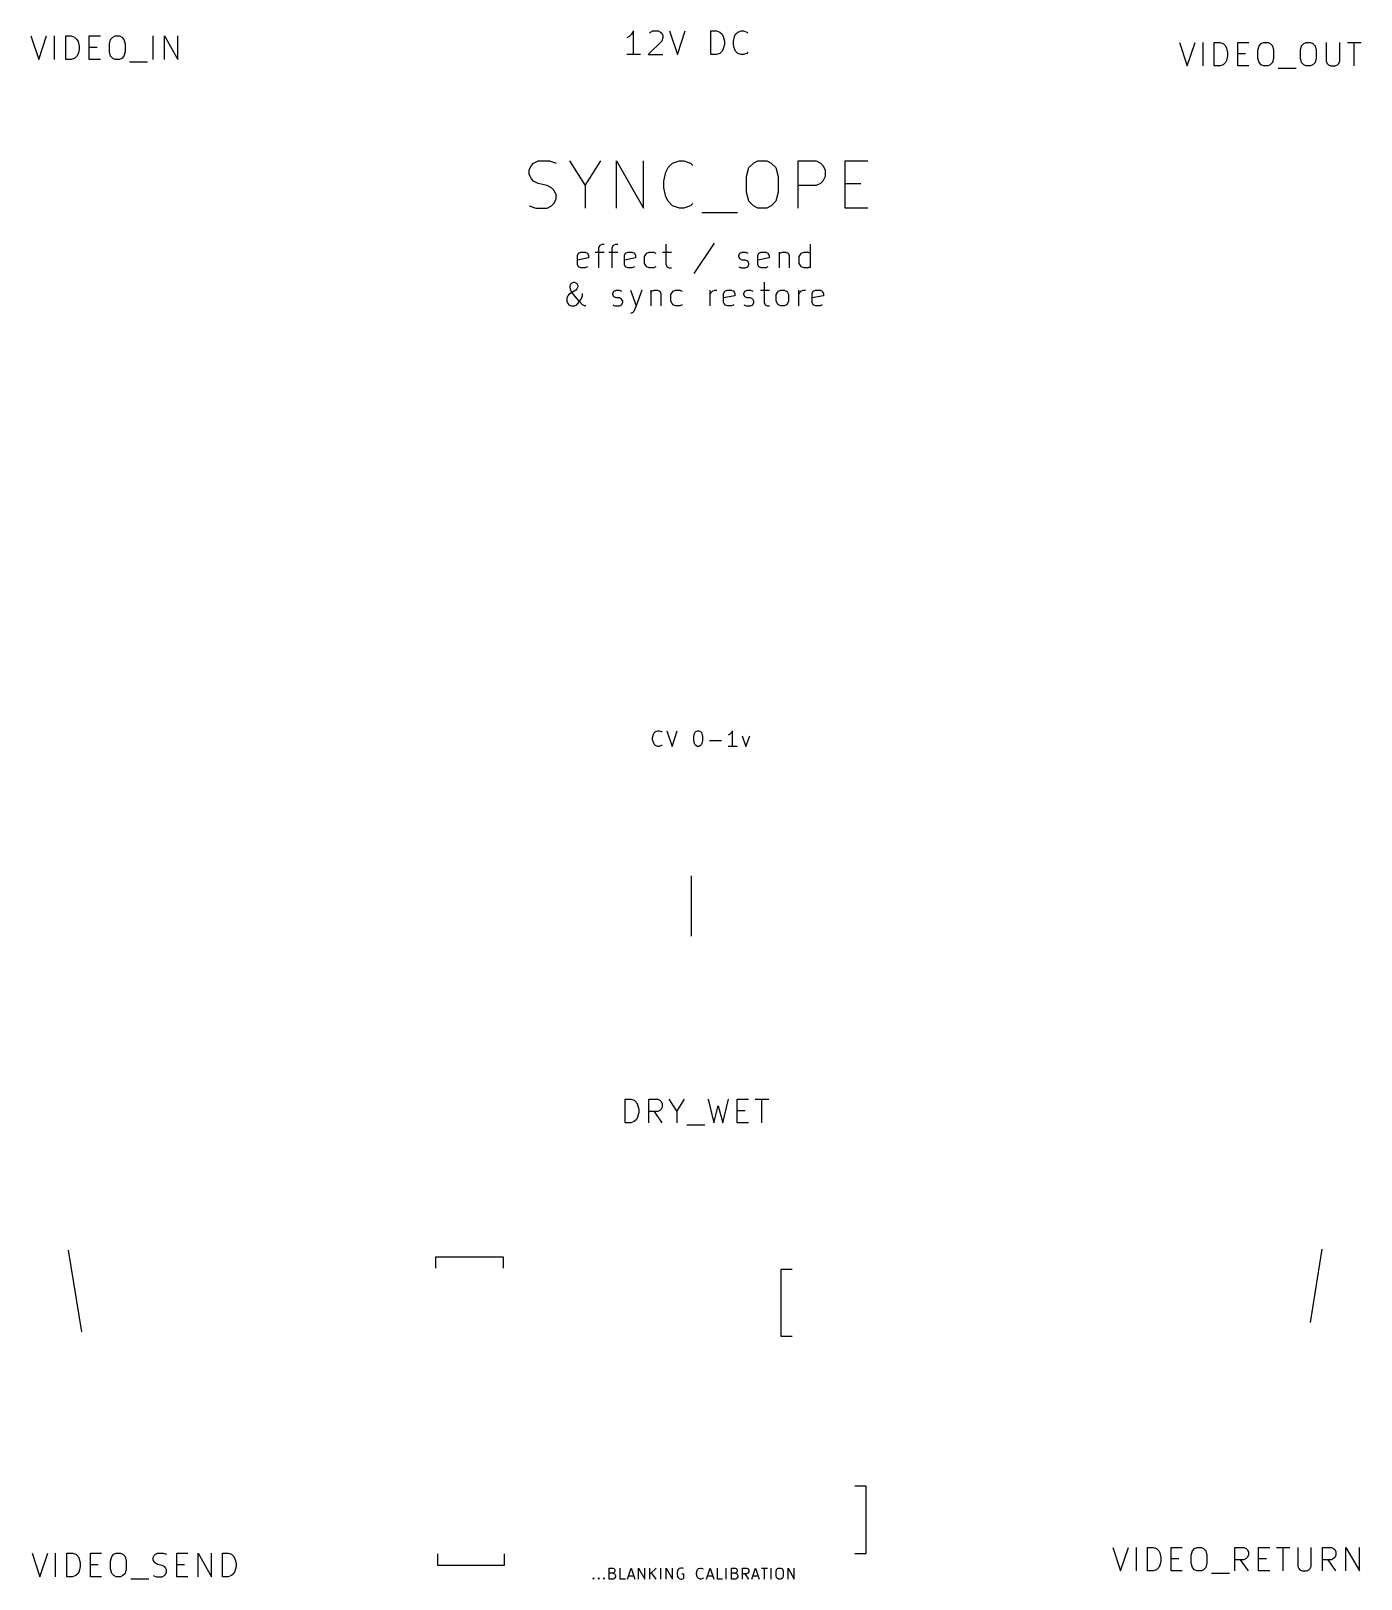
# Model space of a CAD drawing. Header units: centimetres. Extents: x 0.77 to 9.25, y 0.07 to 9.93.
import ezdxf

# ---------------------------------------------------------------- set-up
doc = ezdxf.new("R2010")
doc.units = ezdxf.units.CM
doc.layers.get('0').update_dxf_attribs({"linetype": 'CONTINUOUS'})

msp = doc.modelspace()

# ---------------------------------------------------------------- linework, layer by layer
at = {"color": 7}
for points in [[(0.773929, 9.895163), (0.823929, 9.745163), (0.873929, 9.895163)], [(0.923929, 9.745163), (0.923929, 9.895163)], [(1.216786, 9.745163), (1.145357, 9.745163), (1.145357, 9.895163), (1.216786, 9.895163)], [(1.5525, 9.745163), (1.5525, 9.895163)], [(1.623929, 9.745163), (1.623929, 9.895163), (1.709643, 9.745163), (1.709643, 9.895163)], [(4.614643, 9.777163), (4.614643, 9.927163), (4.600357, 9.905734), (4.586071, 9.891449), (4.571786, 9.884306)], [(4.714643, 9.912877), (4.721786, 9.92002), (4.736071, 9.927163), (4.771786, 9.927163), (4.786071, 9.92002), (4.793214, 9.912877), (4.800357, 9.898592), (4.800357, 9.884306), (4.793214, 9.862877), (4.7075, 9.777163), (4.800357, 9.777163)], [(4.843214, 9.927163), (4.893214, 9.777163), (4.943214, 9.927163)], [(5.343214, 9.791449), (5.336071, 9.784306), (5.314643, 9.777163), (5.300357, 9.777163), (5.278929, 9.784306), (5.264643, 9.798592), (5.2575, 9.812877), (5.250357, 9.841449), (5.250357, 9.862877), (5.2575, 9.891449), (5.264643, 9.905734), (5.278929, 9.92002), (5.300357, 9.927163), (5.314643, 9.927163), (5.336071, 9.92002), (5.343214, 9.912877)], [(1.145357, 9.823734), (1.195357, 9.823734)], [(4.6575, 9.777163), (4.571786, 9.777163)], [(8.092929, 9.854163), (8.142929, 9.704163), (8.192929, 9.854163)], [(8.242929, 9.704163), (8.242929, 9.854163)], [(8.535786, 9.704163), (8.464357, 9.704163), (8.464357, 9.854163), (8.535786, 9.854163)], [(8.464357, 9.782734), (8.514357, 9.782734)], [(9.028643, 9.854163), (9.028643, 9.732734), (9.035786, 9.718449), (9.042929, 9.711306), (9.057214, 9.704163), (9.085786, 9.704163), (9.100071, 9.711306), (9.107214, 9.718449), (9.114357, 9.732734), (9.114357, 9.854163)], [(9.164357, 9.854163), (9.250071, 9.854163)], [(9.207214, 9.704163), (9.207214, 9.854163)], [(1.4025, 9.730877), (1.516786, 9.730877)], [(8.7215, 9.689877), (8.835786, 9.689877)], [(3.948929, 8.813592), (3.991786, 8.799306), (4.063214, 8.799306), (4.091786, 8.813592), (4.106071, 8.827877), (4.120357, 8.856449), (4.120357, 8.88502), (4.106071, 8.913592), (4.091786, 8.927877), (4.063214, 8.942163), (4.006071, 8.956449), (3.9775, 8.970734), (3.963214, 8.98502), (3.948929, 9.013592), (3.948929, 9.042163), (3.963214, 9.070734), (3.9775, 9.08502), (4.006071, 9.099306), (4.0775, 9.099306), (4.120357, 9.08502)], [(4.206071, 9.099306), (4.306071, 8.942163), (4.406071, 9.099306)], [(4.506071, 8.799306), (4.506071, 9.099306), (4.6775, 8.799306), (4.6775, 9.099306)], [(4.991786, 8.827877), (4.9775, 8.813592), (4.934643, 8.799306), (4.906071, 8.799306), (4.863214, 8.813592), (4.834643, 8.842163), (4.820357, 8.870734), (4.806071, 8.927877), (4.806071, 8.970734), (4.820357, 9.027877), (4.834643, 9.056449), (4.863214, 9.08502), (4.906071, 9.099306), (4.934643, 9.099306), (4.9775, 9.08502), (4.991786, 9.070734)], [(5.663214, 8.799306), (5.663214, 9.099306), (5.7775, 9.099306), (5.806071, 9.08502), (5.820357, 9.070734), (5.834643, 9.042163), (5.834643, 8.999306), (5.820357, 8.970734), (5.806071, 8.956449), (5.7775, 8.942163), (5.663214, 8.942163)], [(6.106071, 8.799306), (5.963214, 8.799306), (5.963214, 9.099306), (6.106071, 9.099306)], [(4.306071, 8.942163), (4.306071, 8.799306)], [(5.963214, 8.956449), (6.063214, 8.956449)], [(5.048929, 8.770734), (5.2775, 8.770734)], [(4.320357, 8.425056), (4.306071, 8.417913), (4.2775, 8.417913), (4.263214, 8.425056), (4.256071, 8.439342), (4.256071, 8.496484), (4.263214, 8.51077), (4.2775, 8.517913), (4.306071, 8.517913), (4.320357, 8.51077), (4.3275, 8.496484), (4.3275, 8.482199), (4.256071, 8.467913)], [(4.370357, 8.517913), (4.4275, 8.517913)], [(4.391786, 8.417913), (4.391786, 8.546484), (4.398929, 8.56077), (4.413214, 8.567913), (4.4275, 8.567913)], [(4.456071, 8.517913), (4.513214, 8.517913)], [(4.4775, 8.417913), (4.4775, 8.546484), (4.484643, 8.56077), (4.498929, 8.567913), (4.513214, 8.567913)], [(4.620357, 8.425056), (4.606071, 8.417913), (4.5775, 8.417913), (4.563214, 8.425056), (4.556071, 8.439342), (4.556071, 8.496484), (4.563214, 8.51077), (4.5775, 8.517913), (4.606071, 8.517913), (4.620357, 8.51077), (4.6275, 8.496484), (4.6275, 8.482199), (4.556071, 8.467913)], [(4.756071, 8.425056), (4.741786, 8.417913), (4.713214, 8.417913), (4.698929, 8.425056), (4.691786, 8.432199), (4.684643, 8.446484), (4.684643, 8.489342), (4.691786, 8.503627), (4.698929, 8.51077), (4.713214, 8.517913), (4.741786, 8.517913), (4.756071, 8.51077)], [(4.798929, 8.517913), (4.856071, 8.517913)], [(4.820357, 8.567913), (4.820357, 8.439342), (4.8275, 8.425056), (4.841786, 8.417913), (4.856071, 8.417913)], [(5.1275, 8.575056), (4.998929, 8.382199)], [(5.284643, 8.425056), (5.298929, 8.417913), (5.3275, 8.417913), (5.341786, 8.425056), (5.348929, 8.439342), (5.348929, 8.446484), (5.341786, 8.46077), (5.3275, 8.467913), (5.306071, 8.467913), (5.291786, 8.475056), (5.284643, 8.489342), (5.284643, 8.496484), (5.291786, 8.51077), (5.306071, 8.517913), (5.3275, 8.517913), (5.341786, 8.51077)], [(5.470357, 8.425056), (5.456071, 8.417913), (5.4275, 8.417913), (5.413214, 8.425056), (5.406071, 8.439342), (5.406071, 8.496484), (5.413214, 8.51077), (5.4275, 8.517913), (5.456071, 8.517913), (5.470357, 8.51077), (5.4775, 8.496484), (5.4775, 8.482199), (5.406071, 8.467913)], [(5.541786, 8.517913), (5.541786, 8.417913)], [(5.541786, 8.503627), (5.548929, 8.51077), (5.563214, 8.517913), (5.584643, 8.517913), (5.598929, 8.51077), (5.606071, 8.496484), (5.606071, 8.417913)], [(5.741786, 8.425056), (5.7275, 8.417913), (5.698929, 8.417913), (5.684643, 8.425056), (5.6775, 8.432199), (5.670357, 8.446484), (5.670357, 8.489342), (5.6775, 8.503627), (5.684643, 8.51077), (5.698929, 8.517913), (5.7275, 8.517913), (5.741786, 8.51077)], [(5.741786, 8.417913), (5.741786, 8.567913)], [(4.309643, 8.176413), (4.3025, 8.176413), (4.288214, 8.183556), (4.266786, 8.204984), (4.231071, 8.247841), (4.216786, 8.26927), (4.209643, 8.290699), (4.209643, 8.304984), (4.216786, 8.31927), (4.231071, 8.326413), (4.238214, 8.326413), (4.2525, 8.31927), (4.259643, 8.304984), (4.259643, 8.297842), (4.2525, 8.283556), (4.245357, 8.276413), (4.2025, 8.247841), (4.195357, 8.240699), (4.188214, 8.226413), (4.188214, 8.204984), (4.195357, 8.190699), (4.2025, 8.183556), (4.216786, 8.176413), (4.238214, 8.176413), (4.2525, 8.183556), (4.259643, 8.190699), (4.281071, 8.21927), (4.288214, 8.240699), (4.288214, 8.254984)], [(5.445357, 8.326413), (5.445357, 8.197842), (5.4525, 8.183556), (5.466786, 8.176413), (5.481071, 8.176413)], [(4.481071, 8.183556), (4.495357, 8.176413), (4.523929, 8.176413), (4.538214, 8.183556), (4.545357, 8.197842), (4.545357, 8.204984), (4.538214, 8.21927), (4.523929, 8.226413), (4.5025, 8.226413), (4.488214, 8.233556), (4.481071, 8.247841), (4.481071, 8.254984), (4.488214, 8.26927), (4.5025, 8.276413), (4.523929, 8.276413), (4.538214, 8.26927)], [(4.595357, 8.276413), (4.631071, 8.176413)], [(4.666786, 8.276413), (4.631071, 8.176413), (4.616786, 8.140699), (4.609643, 8.133556), (4.595357, 8.126413)], [(4.723929, 8.276413), (4.723929, 8.176413)], [(4.723929, 8.262127), (4.731071, 8.26927), (4.745357, 8.276413), (4.766786, 8.276413), (4.781071, 8.26927), (4.788214, 8.254984), (4.788214, 8.176413)], [(4.923929, 8.183556), (4.909643, 8.176413), (4.881071, 8.176413), (4.866786, 8.183556), (4.859643, 8.190699), (4.8525, 8.204984), (4.8525, 8.247841), (4.859643, 8.262127), (4.866786, 8.26927), (4.881071, 8.276413), (4.909643, 8.276413), (4.923929, 8.26927)], [(5.1025, 8.176413), (5.1025, 8.276413)], [(5.1025, 8.247841), (5.109643, 8.262127), (5.116786, 8.26927), (5.131071, 8.276413), (5.145357, 8.276413)], [(5.2525, 8.183556), (5.238214, 8.176413), (5.209643, 8.176413), (5.195357, 8.183556), (5.188214, 8.197842), (5.188214, 8.254984), (5.195357, 8.26927), (5.209643, 8.276413), (5.238214, 8.276413), (5.2525, 8.26927), (5.259643, 8.254984), (5.259643, 8.240699), (5.188214, 8.226413)], [(5.316786, 8.183556), (5.331071, 8.176413), (5.359643, 8.176413), (5.373929, 8.183556), (5.381071, 8.197842), (5.381071, 8.204984), (5.373929, 8.21927), (5.359643, 8.226413), (5.338214, 8.226413), (5.323929, 8.233556), (5.316786, 8.247841), (5.316786, 8.254984), (5.323929, 8.26927), (5.338214, 8.276413), (5.359643, 8.276413), (5.373929, 8.26927)], [(5.423929, 8.276413), (5.481071, 8.276413)], [(5.666786, 8.176413), (5.666786, 8.276413)], [(5.666786, 8.247841), (5.673929, 8.262127), (5.681071, 8.26927), (5.695357, 8.276413), (5.709643, 8.276413)], [(5.816786, 8.183556), (5.8025, 8.176413), (5.773929, 8.176413), (5.759643, 8.183556), (5.7525, 8.197842), (5.7525, 8.254984), (5.759643, 8.26927), (5.773929, 8.276413), (5.8025, 8.276413), (5.816786, 8.26927), (5.823929, 8.254984), (5.823929, 8.240699), (5.7525, 8.226413)], [(4.797262, 5.379306), (4.7925, 5.374544), (4.778214, 5.369782), (4.76869, 5.369782), (4.754405, 5.374544), (4.744881, 5.384068), (4.740119, 5.393592), (4.735357, 5.412639), (4.735357, 5.426925), (4.740119, 5.445972), (4.744881, 5.455496), (4.754405, 5.46502), (4.76869, 5.469782), (4.778214, 5.469782), (4.7925, 5.46502), (4.797262, 5.460258)], [(4.825833, 5.469782), (4.859167, 5.369782), (4.8925, 5.469782)], [(5.244881, 5.369782), (5.244881, 5.469782), (5.235357, 5.455496), (5.225833, 5.445972), (5.21631, 5.441211)], [(5.306786, 5.436449), (5.330595, 5.369782), (5.354405, 5.436449)], [(5.097262, 5.407877), (5.173452, 5.407877)], [(5.273452, 5.369782), (5.21631, 5.369782)], [(4.9825, 4.16002), (4.9825, 4.54502)], [(4.711071, 2.972163), (4.711071, 3.122163), (4.768214, 3.122163), (4.7825, 3.11502), (4.789643, 3.107877), (4.796786, 3.093591), (4.796786, 3.072163), (4.789643, 3.057877), (4.7825, 3.050734), (4.768214, 3.043591), (4.711071, 3.043591)], [(4.839643, 3.122163), (4.889643, 3.043591), (4.939643, 3.122163)], [(5.089643, 3.122163), (5.125357, 2.972163), (5.153929, 3.079306), (5.1825, 2.972163), (5.218214, 3.122163)], [(5.346786, 2.972163), (5.275357, 2.972163), (5.275357, 3.122163), (5.346786, 3.122163)], [(5.389643, 3.122163), (5.475357, 3.122163)], [(5.4325, 2.972163), (5.4325, 3.122163)], [(4.796786, 2.972163), (4.746786, 3.043591)], [(4.889643, 3.043591), (4.889643, 2.972163)], [(5.275357, 3.050734), (5.325357, 3.050734)], [(4.953929, 2.957877), (5.068214, 2.957877)], [(1.0985, 1.64002), (1.0125, 2.16002)], [(3.353786, 2.045877), (3.353786, 2.117306), (3.782357, 2.117306), (3.782357, 2.045877)], [(9, 2.16752), (8.9255, 1.70002)], [(5.625643, 1.611306), (5.554214, 1.611306), (5.554214, 2.039877), (5.625643, 2.039877)], [(6.024357, 0.228306), (6.095786, 0.228306), (6.095786, 0.656877), (6.024357, 0.656877)], [(0.781357, 0.230163), (0.831357, 0.080163), (0.881357, 0.230163)], [(0.931357, 0.080163), (0.931357, 0.230163)], [(1.224214, 0.080163), (1.152786, 0.080163), (1.152786, 0.230163), (1.224214, 0.230163)], [(1.552786, 0.087306), (1.574214, 0.080163), (1.609929, 0.080163), (1.624214, 0.087306), (1.631357, 0.094449), (1.6385, 0.108734), (1.6385, 0.12302), (1.631357, 0.137306), (1.624214, 0.144449), (1.609929, 0.151592), (1.581357, 0.158734), (1.567071, 0.165877), (1.559929, 0.17302), (1.552786, 0.187306), (1.552786, 0.201591), (1.559929, 0.215877), (1.567071, 0.22302), (1.581357, 0.230163), (1.617071, 0.230163), (1.6385, 0.22302)], [(1.774214, 0.080163), (1.702786, 0.080163), (1.702786, 0.230163), (1.774214, 0.230163)], [(1.8385, 0.080163), (1.8385, 0.230163), (1.924214, 0.080163), (1.924214, 0.230163)], [(3.363786, 0.226163), (3.363786, 0.154734), (3.792357, 0.154734), (3.792357, 0.226163)], [(7.668071, 0.267163), (7.718071, 0.117163), (7.768071, 0.267163)], [(7.818071, 0.117163), (7.818071, 0.267163)], [(8.110928, 0.117163), (8.0395, 0.117163), (8.0395, 0.267163), (8.110928, 0.267163)], [(8.446643, 0.117163), (8.446643, 0.267163), (8.503786, 0.267163), (8.518071, 0.26002), (8.525214, 0.252877), (8.532357, 0.238592), (8.532357, 0.217163), (8.525214, 0.202877), (8.518071, 0.195734), (8.503786, 0.188591), (8.446643, 0.188591)], [(8.668071, 0.117163), (8.596643, 0.117163), (8.596643, 0.267163), (8.668071, 0.267163)], [(8.710929, 0.267163), (8.796643, 0.267163)], [(8.753786, 0.117163), (8.753786, 0.267163)], [(8.846643, 0.267163), (8.846643, 0.145734), (8.853786, 0.131449), (8.860928, 0.124306), (8.875214, 0.117163), (8.903786, 0.117163), (8.918071, 0.124306), (8.925214, 0.131449), (8.932357, 0.145734), (8.932357, 0.267163)], [(9.003786, 0.117163), (9.003786, 0.267163), (9.060929, 0.267163), (9.075214, 0.26002), (9.082357, 0.252877), (9.0895, 0.238592), (9.0895, 0.217163), (9.082357, 0.202877), (9.075214, 0.195734), (9.060929, 0.188591), (9.003786, 0.188591)], [(9.153786, 0.117163), (9.153786, 0.267163), (9.2395, 0.117163), (9.2395, 0.267163)], [(1.152786, 0.158734), (1.202786, 0.158734)], [(1.702786, 0.158734), (1.752786, 0.158734)], [(4.481833, 0.10202), (4.491833, 0.098687), (4.495167, 0.095353), (4.4985, 0.088687), (4.4985, 0.078687), (4.495167, 0.07202), (4.491833, 0.068687), (4.485167, 0.065353), (4.4585, 0.065353), (4.4585, 0.135353), (4.481833, 0.135353), (4.4885, 0.13202), (4.491833, 0.128687), (4.495167, 0.12202), (4.495167, 0.115353), (4.491833, 0.108687), (4.4885, 0.105353), (4.481833, 0.10202), (4.4585, 0.10202)], [(4.561833, 0.065353), (4.5285, 0.065353), (4.5285, 0.135353)], [(4.575167, 0.065353), (4.5985, 0.135353), (4.621833, 0.065353)], [(4.645167, 0.065353), (4.645167, 0.135353), (4.685167, 0.065353), (4.685167, 0.135353)], [(4.7185, 0.065353), (4.7185, 0.135353)], [(4.7585, 0.135353), (4.7185, 0.095353)], [(4.7585, 0.065353), (4.7285, 0.105353)], [(4.7885, 0.065353), (4.7885, 0.135353)], [(4.821833, 0.065353), (4.821833, 0.135353), (4.861833, 0.065353), (4.861833, 0.135353)], [(4.931833, 0.13202), (4.925167, 0.135353), (4.915167, 0.135353), (4.905167, 0.13202), (4.8985, 0.125353), (4.895167, 0.118687), (4.891833, 0.105353), (4.891833, 0.095353), (4.895167, 0.08202), (4.8985, 0.075353), (4.905167, 0.068687), (4.915167, 0.065353), (4.921833, 0.065353), (4.931833, 0.068687), (4.935167, 0.07202), (4.935167, 0.095353), (4.921833, 0.095353)], [(5.0585, 0.07202), (5.055167, 0.068687), (5.045167, 0.065353), (5.0385, 0.065353), (5.0285, 0.068687), (5.021833, 0.075353), (5.0185, 0.08202), (5.015167, 0.095353), (5.015167, 0.105353), (5.0185, 0.118687), (5.021833, 0.125353), (5.0285, 0.13202), (5.0385, 0.135353), (5.045167, 0.135353), (5.055167, 0.13202), (5.0585, 0.128687)], [(5.0785, 0.065353), (5.101833, 0.135353), (5.125167, 0.065353)], [(5.181833, 0.065353), (5.1485, 0.065353), (5.1485, 0.135353)], [(5.205167, 0.065353), (5.205167, 0.135353)], [(5.261833, 0.10202), (5.271833, 0.098687), (5.275167, 0.095353), (5.2785, 0.088687), (5.2785, 0.078687), (5.275167, 0.07202), (5.271833, 0.068687), (5.265167, 0.065353), (5.2385, 0.065353), (5.2385, 0.135353), (5.261833, 0.135353), (5.2685, 0.13202), (5.271833, 0.128687), (5.275167, 0.12202), (5.275167, 0.115353), (5.271833, 0.108687), (5.2685, 0.105353), (5.261833, 0.10202), (5.2385, 0.10202)], [(5.3085, 0.065353), (5.3085, 0.135353), (5.335167, 0.135353), (5.341833, 0.13202), (5.345167, 0.128687), (5.3485, 0.12202), (5.3485, 0.11202), (5.345167, 0.105353), (5.341833, 0.10202), (5.335167, 0.098687), (5.3085, 0.098687)], [(5.3485, 0.065353), (5.325167, 0.098687)], [(5.3685, 0.065353), (5.391833, 0.135353), (5.415167, 0.065353)], [(5.4285, 0.135353), (5.4685, 0.135353)], [(5.4485, 0.065353), (5.4485, 0.135353)], [(5.491833, 0.065353), (5.491833, 0.135353)], [(5.5985, 0.065353), (5.5985, 0.135353), (5.6385, 0.065353), (5.6385, 0.135353)], [(8.0395, 0.195734), (8.0895, 0.195734)], [(8.296643, 0.102877), (8.410929, 0.102877)], [(8.532357, 0.117163), (8.482357, 0.188591)], [(8.596643, 0.195734), (8.646643, 0.195734)], [(9.0895, 0.117163), (9.0395, 0.188591)], [(1.409929, 0.065877), (1.524214, 0.065877)], [(4.3585, 0.07202), (4.361833, 0.068687), (4.3585, 0.065353), (4.355167, 0.068687), (4.3585, 0.07202), (4.3585, 0.065353)], [(4.391833, 0.07202), (4.395167, 0.068687), (4.391833, 0.065353), (4.3885, 0.068687), (4.391833, 0.07202), (4.391833, 0.065353)], [(4.425167, 0.07202), (4.4285, 0.068687), (4.425167, 0.065353), (4.421833, 0.068687), (4.425167, 0.07202), (4.425167, 0.065353)], [(4.581833, 0.085353), (4.615167, 0.085353)], [(5.085167, 0.085353), (5.1185, 0.085353)], [(5.375167, 0.085353), (5.4085, 0.085353)]]:
    msp.add_lwpolyline(points, dxfattribs=at)
for points in [[(0.995357, 9.745163), (0.995357, 9.895163), (1.031071, 9.895163), (1.0525, 9.88802), (1.066786, 9.873734), (1.073929, 9.859449), (1.081071, 9.830877), (1.081071, 9.809449), (1.073929, 9.780877), (1.066786, 9.766592), (1.0525, 9.752306), (1.031071, 9.745163)], [(1.309643, 9.895163), (1.338214, 9.895163), (1.3525, 9.88802), (1.366786, 9.873734), (1.373929, 9.845163), (1.373929, 9.795163), (1.366786, 9.766592), (1.3525, 9.752306), (1.338214, 9.745163), (1.309643, 9.745163), (1.295357, 9.752306), (1.281071, 9.766592), (1.273929, 9.795163), (1.273929, 9.845163), (1.281071, 9.873734), (1.295357, 9.88802)], [(5.1075, 9.777163), (5.1075, 9.927163), (5.143214, 9.927163), (5.164643, 9.92002), (5.178929, 9.905734), (5.186071, 9.891449), (5.193214, 9.862877), (5.193214, 9.841449), (5.186071, 9.812877), (5.178929, 9.798592), (5.164643, 9.784306), (5.143214, 9.777163)], [(8.314357, 9.704163), (8.314357, 9.854163), (8.350071, 9.854163), (8.3715, 9.84702), (8.385786, 9.832734), (8.392929, 9.818449), (8.400071, 9.789877), (8.400071, 9.768449), (8.392929, 9.739877), (8.385786, 9.725592), (8.3715, 9.711306), (8.350071, 9.704163)], [(8.628643, 9.854163), (8.657214, 9.854163), (8.6715, 9.84702), (8.685786, 9.832734), (8.692929, 9.804163), (8.692929, 9.754163), (8.685786, 9.725592), (8.6715, 9.711306), (8.657214, 9.704163), (8.628643, 9.704163), (8.614357, 9.711306), (8.600071, 9.725592), (8.592929, 9.754163), (8.592929, 9.804163), (8.600071, 9.832734), (8.614357, 9.84702)], [(8.900071, 9.854163), (8.928643, 9.854163), (8.942929, 9.84702), (8.957214, 9.832734), (8.964357, 9.804163), (8.964357, 9.754163), (8.957214, 9.725592), (8.942929, 9.711306), (8.928643, 9.704163), (8.900071, 9.704163), (8.885786, 9.711306), (8.8715, 9.725592), (8.864357, 9.754163), (8.864357, 9.804163), (8.8715, 9.832734), (8.885786, 9.84702)], [(5.406071, 9.099306), (5.463214, 9.099306), (5.491786, 9.08502), (5.520357, 9.056449), (5.534643, 8.999306), (5.534643, 8.899306), (5.520357, 8.842163), (5.491786, 8.813592), (5.463214, 8.799306), (5.406071, 8.799306), (5.3775, 8.813592), (5.348929, 8.842163), (5.334643, 8.899306), (5.334643, 8.999306), (5.348929, 9.056449), (5.3775, 9.08502)], [(5.5525, 8.176413), (5.538214, 8.183556), (5.531071, 8.190699), (5.523929, 8.204984), (5.523929, 8.247841), (5.531071, 8.262127), (5.538214, 8.26927), (5.5525, 8.276413), (5.573929, 8.276413), (5.588214, 8.26927), (5.595357, 8.262127), (5.6025, 8.247841), (5.6025, 8.204984), (5.595357, 8.190699), (5.588214, 8.183556), (5.573929, 8.176413)], [(5.021071, 5.469782), (5.030595, 5.469782), (5.040119, 5.46502), (5.044881, 5.460258), (5.049643, 5.450734), (5.054405, 5.431687), (5.054405, 5.407877), (5.049643, 5.38883), (5.044881, 5.379306), (5.040119, 5.374544), (5.030595, 5.369782), (5.021071, 5.369782), (5.011548, 5.374544), (5.006786, 5.379306), (5.002024, 5.38883), (4.997262, 5.407877), (4.997262, 5.431687), (5.002024, 5.450734), (5.006786, 5.460258), (5.011548, 5.46502)], [(4.561071, 2.972163), (4.561071, 3.122163), (4.596786, 3.122163), (4.618214, 3.11502), (4.6325, 3.100734), (4.639643, 3.086449), (4.646786, 3.057877), (4.646786, 3.036449), (4.639643, 3.007877), (4.6325, 2.993591), (4.618214, 2.979306), (4.596786, 2.972163)], [(1.002786, 0.080163), (1.002786, 0.230163), (1.0385, 0.230163), (1.059929, 0.22302), (1.074214, 0.208734), (1.081357, 0.194449), (1.0885, 0.165877), (1.0885, 0.144449), (1.081357, 0.115877), (1.074214, 0.101591), (1.059929, 0.087306), (1.0385, 0.080163)], [(1.317071, 0.230163), (1.345643, 0.230163), (1.359929, 0.22302), (1.374214, 0.208734), (1.381357, 0.180163), (1.381357, 0.130163), (1.374214, 0.101591), (1.359929, 0.087306), (1.345643, 0.080163), (1.317071, 0.080163), (1.302786, 0.087306), (1.2885, 0.101591), (1.281357, 0.130163), (1.281357, 0.180163), (1.2885, 0.208734), (1.302786, 0.22302)], [(1.995643, 0.080163), (1.995643, 0.230163), (2.031357, 0.230163), (2.052786, 0.22302), (2.067071, 0.208734), (2.074214, 0.194449), (2.081357, 0.165877), (2.081357, 0.144449), (2.074214, 0.115877), (2.067071, 0.101591), (2.052786, 0.087306), (2.031357, 0.080163)], [(7.8895, 0.117163), (7.8895, 0.267163), (7.925214, 0.267163), (7.946643, 0.26002), (7.960929, 0.245734), (7.968071, 0.231449), (7.975214, 0.202877), (7.975214, 0.181449), (7.968071, 0.152877), (7.960929, 0.138592), (7.946643, 0.124306), (7.925214, 0.117163)], [(8.203786, 0.267163), (8.232357, 0.267163), (8.246643, 0.26002), (8.260929, 0.245734), (8.268071, 0.217163), (8.268071, 0.167163), (8.260929, 0.138592), (8.246643, 0.124306), (8.232357, 0.117163), (8.203786, 0.117163), (8.1895, 0.124306), (8.175214, 0.138592), (8.168071, 0.167163), (8.168071, 0.217163), (8.175214, 0.245734), (8.1895, 0.26002)], [(5.5385, 0.135353), (5.551833, 0.135353), (5.5585, 0.13202), (5.565167, 0.125353), (5.5685, 0.11202), (5.5685, 0.088687), (5.565167, 0.075353), (5.5585, 0.068687), (5.551833, 0.065353), (5.5385, 0.065353), (5.531833, 0.068687), (5.525167, 0.075353), (5.521833, 0.088687), (5.521833, 0.11202), (5.525167, 0.125353), (5.531833, 0.13202)]]:
    msp.add_lwpolyline(points, close=True, dxfattribs=at)

doc.saveas('drawing.dxf')
